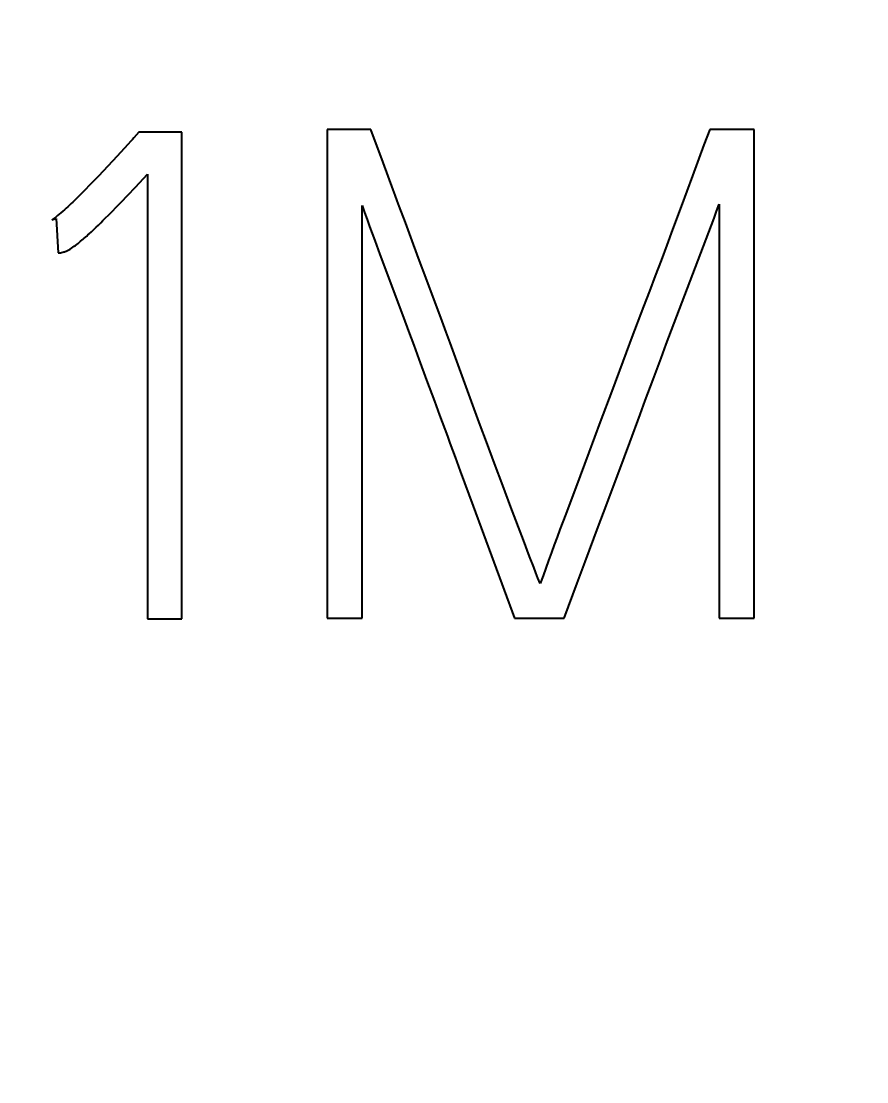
# Model space of a CAD drawing. Extents: x 0 to 420, y 0 to 297.
# Drawn here: x 133.484 to 136.254, y 170.629 to 174.103 of the extents above; entities that cross this region are included whole.
import ezdxf
from ezdxf.enums import TextEntityAlignment as Align

# ---------------------------------------------------------------- set-up
doc = ezdxf.new("R2010")
doc.units = 0
doc.header["$LTSCALE"] = 23.1
doc.layers.add('10100_DIM_FRONT', color=7, linetype='CONTINUOUS')
doc.layers.add('10500_FRONT_LABELING', color=7, linetype='CONTINUOUS')
doc.dimstyles.get("Standard").update_dxf_attribs({"dimtxt": 2.5, "dimasz": 2.5, "dimexe": 1.25, "dimexo": 0.625, "dimtad": 1, "dimcen": 2.5, "dimazin": 3, "dimtfac": 1, "dimtmove": 0, "dimatfit": 3})

# ---------------------------------------------------------------- blocks, each defined once
blk = doc.blocks.new('*D1')
at = {"layer": '10100_DIM_FRONT', "linetype": 'CONTINUOUS'}
for p, q in [((146.3081, 189.647), (146.3081, 124.8979)), ((102.8081, 149.198), (102.8081, 124.8979)), ((102.8081, 126.8979), (124.5581, 126.8979)), ((146.3081, 126.8979), (124.5581, 126.8979))]:
    blk.add_line(p, q, dxfattribs=at)
for points in [[(106.3081, 127.3979), (102.8081, 126.8979), (106.3081, 126.3979)], [(142.8081, 126.3979), (146.3081, 126.8979), (142.8081, 127.3979)]]:
    blk.add_solid(points, dxfattribs=at)
blk.add_text('43,5', height=3.5, dxfattribs=at).set_placement((120.5248, 127.7729), (130.2748, 127.7729), align=Align.FIT)

msp = doc.modelspace()

# ---------------------------------------------------------------- linework, layer by layer
at = {"layer": '10500_FRONT_LABELING', "color": 7, "linetype": 'CONTINUOUS'}
for p, q in [((134.4862, 173.748), (134.4862, 172.148)), ((134.6294, 173.748), (134.4862, 173.748)), ((134.6694, 173.6404), (134.6294, 173.748)), ((135.7392, 173.748), (135.7205, 173.6975)), ((135.8847, 173.748), (135.7392, 173.748)), ((135.8847, 172.148), (135.8847, 173.748)), ((133.8686, 173.7391), (133.853, 173.7213)), ((134.0096, 173.7391), (133.8686, 173.7391)), ((134.0096, 172.1457), (134.0096, 173.7391)), ((135.7205, 173.6975), (135.6831, 173.5966)), ((133.7823, 173.6445), (133.7671, 173.6281)), ((133.7975, 173.6609), (133.7823, 173.6445)), ((133.7517, 173.6118), (133.7364, 173.5956)), ((133.7671, 173.6281), (133.7517, 173.6118)), ((133.7209, 173.5794), (133.7054, 173.5633)), ((133.7364, 173.5956), (133.7209, 173.5794)), ((133.858, 173.5593), (133.8977, 173.6015)), ((133.8977, 173.6015), (133.8977, 172.1457)), ((135.6831, 173.5966), (135.6456, 173.4958)), ((133.695, 173.5525), (133.6845, 173.5419)), ((133.7054, 173.5633), (133.695, 173.5525)), ((133.8326, 173.5326), (133.858, 173.5593)), ((133.7961, 173.4947), (133.8107, 173.5098)), ((133.8107, 173.5098), (133.8326, 173.5326)), ((135.7706, 173.5038), (135.7706, 172.148)), ((133.7591, 173.4573), (133.7702, 173.4685)), ((133.7702, 173.4685), (133.7813, 173.4797)), ((133.7813, 173.4797), (133.7961, 173.4947)), ((134.6003, 172.148), (134.6003, 173.4994)), ((135.6456, 173.4958), (135.6175, 173.4202)), ((133.5845, 173.4528), (133.5979, 173.4572)), ((133.5979, 173.4572), (133.6046, 173.3441)), ((133.7289, 173.4279), (133.7365, 173.4352)), ((133.7365, 173.4352), (133.7441, 173.4425)), ((133.7441, 173.4425), (133.7516, 173.4499)), ((133.7516, 173.4499), (133.7591, 173.4573)), ((134.7688, 173.3714), (134.7422, 173.4431)), ((133.7136, 173.4135), (133.7213, 173.4207)), ((133.7213, 173.4207), (133.7289, 173.4279)), ((135.6175, 173.4202), (135.5986, 173.3698)), ((134.7888, 173.3176), (134.7688, 173.3714)), ((135.5986, 173.3698), (135.5797, 173.3194)), ((134.6589, 173.3388), (134.7359, 173.133)), ((134.8089, 173.2639), (134.7888, 173.3176)), ((135.5797, 173.3194), (135.5607, 173.2691)), ((135.6835, 173.2744), (135.7009, 173.3203)), ((134.8627, 173.1207), (134.8089, 173.2639)), ((135.5607, 173.2691), (135.5417, 173.2187)), ((135.6661, 173.2285), (135.6835, 173.2744)), ((135.6488, 173.1826), (135.6661, 173.2285)), ((135.6057, 173.0677), (135.6488, 173.1826)), ((134.7359, 173.133), (134.7529, 173.0872)), ((134.876, 173.0848), (134.8627, 173.1207)), ((134.7529, 173.0872), (134.7698, 173.0414)), ((134.8892, 173.049), (134.876, 173.0848)), ((134.9022, 173.013), (134.8892, 173.049)), ((135.4845, 173.0678), (135.4656, 173.0175)), ((134.7698, 173.0414), (134.7867, 172.9956)), ((135.4656, 173.0175), (135.4185, 172.8915)), ((134.7867, 172.9956), (134.8119, 172.9268)), ((135.5541, 172.9298), (135.5799, 172.9988)), ((134.8119, 172.9268), (134.8371, 172.858)), ((134.9412, 172.9051), (134.9281, 172.941)), ((135.5283, 172.8608), (135.5541, 172.9298)), ((134.9543, 172.8692), (134.9412, 172.9051)), ((135.4185, 172.8915), (135.3809, 172.7907)), ((134.8371, 172.858), (134.8541, 172.8123)), ((134.9675, 172.8333), (134.9543, 172.8692)), ((135.5112, 172.8148), (135.5283, 172.8608)), ((134.8541, 172.8123), (134.8797, 172.7436)), ((134.9875, 172.7795), (134.9675, 172.8333)), ((135.4772, 172.7227), (135.5112, 172.8148)), ((135.0075, 172.7258), (134.9875, 172.7795)), ((135.3809, 172.7907), (135.3433, 172.6899)), ((134.8797, 172.7436), (134.8883, 172.7208)), ((134.8883, 172.7208), (134.9052, 172.675)), ((135.0343, 172.6541), (135.0075, 172.7258)), ((135.4601, 172.6767), (135.4772, 172.7227)), ((134.9052, 172.675), (134.9221, 172.6291)), ((135.3433, 172.6899), (135.3149, 172.6143)), ((135.3997, 172.5159), (135.4601, 172.6767)), ((135.0612, 172.5825), (135.0343, 172.6541)), ((134.9221, 172.6291), (134.964, 172.5145)), ((135.3149, 172.6143), (135.2675, 172.4885)), ((135.0882, 172.511), (135.0612, 172.5825)), ((134.964, 172.5145), (135.0993, 172.148)), ((135.374, 172.4469), (135.3997, 172.5159)), ((135.2675, 172.4885), (135.2486, 172.4381)), ((135.3311, 172.3319), (135.374, 172.4469)), ((135.1627, 172.3143), (135.149, 172.35)), ((135.3055, 172.2629), (135.3311, 172.3319)), ((135.1933, 172.2865), (135.1843, 172.2611)), ((135.2626, 172.148), (135.3055, 172.2629)), ((133.8977, 172.1457), (134.0096, 172.1457)), ((134.4862, 172.148), (134.6003, 172.148)), ((135.0993, 172.148), (135.2626, 172.148)), ((135.7706, 172.148), (135.8847, 172.148))]:
    msp.add_line(p, q, dxfattribs=at)
for points in [[(133.843, 173.7102), (133.8329, 173.6992), (133.7975, 173.6609)], [(133.853, 173.7213), (133.848, 173.7158), (133.843, 173.7102)], [(134.7422, 173.4431), (134.7224, 173.4969), (134.7157, 173.5149), (134.7091, 173.5328), (134.7025, 173.5507), (134.6694, 173.6404)], [(133.6845, 173.5419), (133.674, 173.5314), (133.6687, 173.5261), (133.6634, 173.5209), (133.658, 173.5157), (133.6526, 173.5106), (133.6472, 173.5054), (133.6418, 173.5004), (133.6363, 173.4953), (133.6308, 173.4903), (133.6252, 173.4854), (133.6196, 173.4805), (133.614, 173.4756), (133.6083, 173.4708), (133.6025, 173.4661), (133.5967, 173.4615), (133.5907, 173.457), (133.5876, 173.4549), (133.5845, 173.4528)], [(135.7448, 173.4349), (135.7534, 173.4579), (135.762, 173.4808), (135.7706, 173.5038)], [(134.6003, 173.4994), (134.6085, 173.4764), (134.6167, 173.4534), (134.625, 173.4305), (134.6334, 173.4075), (134.6419, 173.3846), (134.6589, 173.3388)], [(135.7009, 173.3203), (135.7272, 173.389), (135.7448, 173.4349)], [(133.6046, 173.3441), (133.6073, 173.3442), (133.6099, 173.3444), (133.6125, 173.3448), (133.6152, 173.3452), (133.6203, 173.3463), (133.6229, 173.347), (133.6255, 173.3477), (133.628, 173.3485), (133.6305, 173.3494), (133.6329, 173.3504), (133.6353, 173.3515), (133.64, 173.354), (133.6445, 173.3567), (133.6489, 173.3596), (133.6533, 173.3626), (133.6575, 173.3657), (133.6618, 173.3688), (133.666, 173.3721), (133.6701, 173.3753), (133.6742, 173.3787), (133.6783, 173.382), (133.6823, 173.3854), (133.6863, 173.3888), (133.6902, 173.3923), (133.6942, 173.3957), (133.6981, 173.3992), (133.702, 173.4028), (133.7059, 173.4063), (133.7136, 173.4135)], [(135.5417, 173.2187), (135.5226, 173.1684), (135.4845, 173.0678)], [(135.5799, 172.9988), (135.5971, 173.0447), (135.6057, 173.0677)], [(134.9281, 172.941), (134.9152, 172.977), (134.9022, 173.013)], [(135.149, 172.35), (135.1287, 172.4036), (135.0882, 172.511)], [(135.2486, 172.4381), (135.2393, 172.4129), (135.2299, 172.3876), (135.2207, 172.3624), (135.2115, 172.3371), (135.1933, 172.2865)], [(135.1843, 172.2611), (135.1767, 172.2787), (135.1696, 172.2964), (135.1627, 172.3143)]]:
    msp.add_lwpolyline(points, dxfattribs=at)

# ---------------------------------------------------------------- dimensions: what is measured, and where the dimension line sits
at = {"layer": '10100_DIM_FRONT', "linetype": 'CONTINUOUS'}
dim = msp.add_linear_dim(base=(146.3081, 126.8979), p1=(102.8081, 149.198), p2=(146.3081, 189.647), dimstyle='Standard', dxfattribs=at)
dim.commit()
dim.dimension.update_dxf_attribs({"geometry": '*D1', "text_midpoint": (125.3998, 129.5229), "dimtype": 128})

doc.saveas('drawing.dxf')
